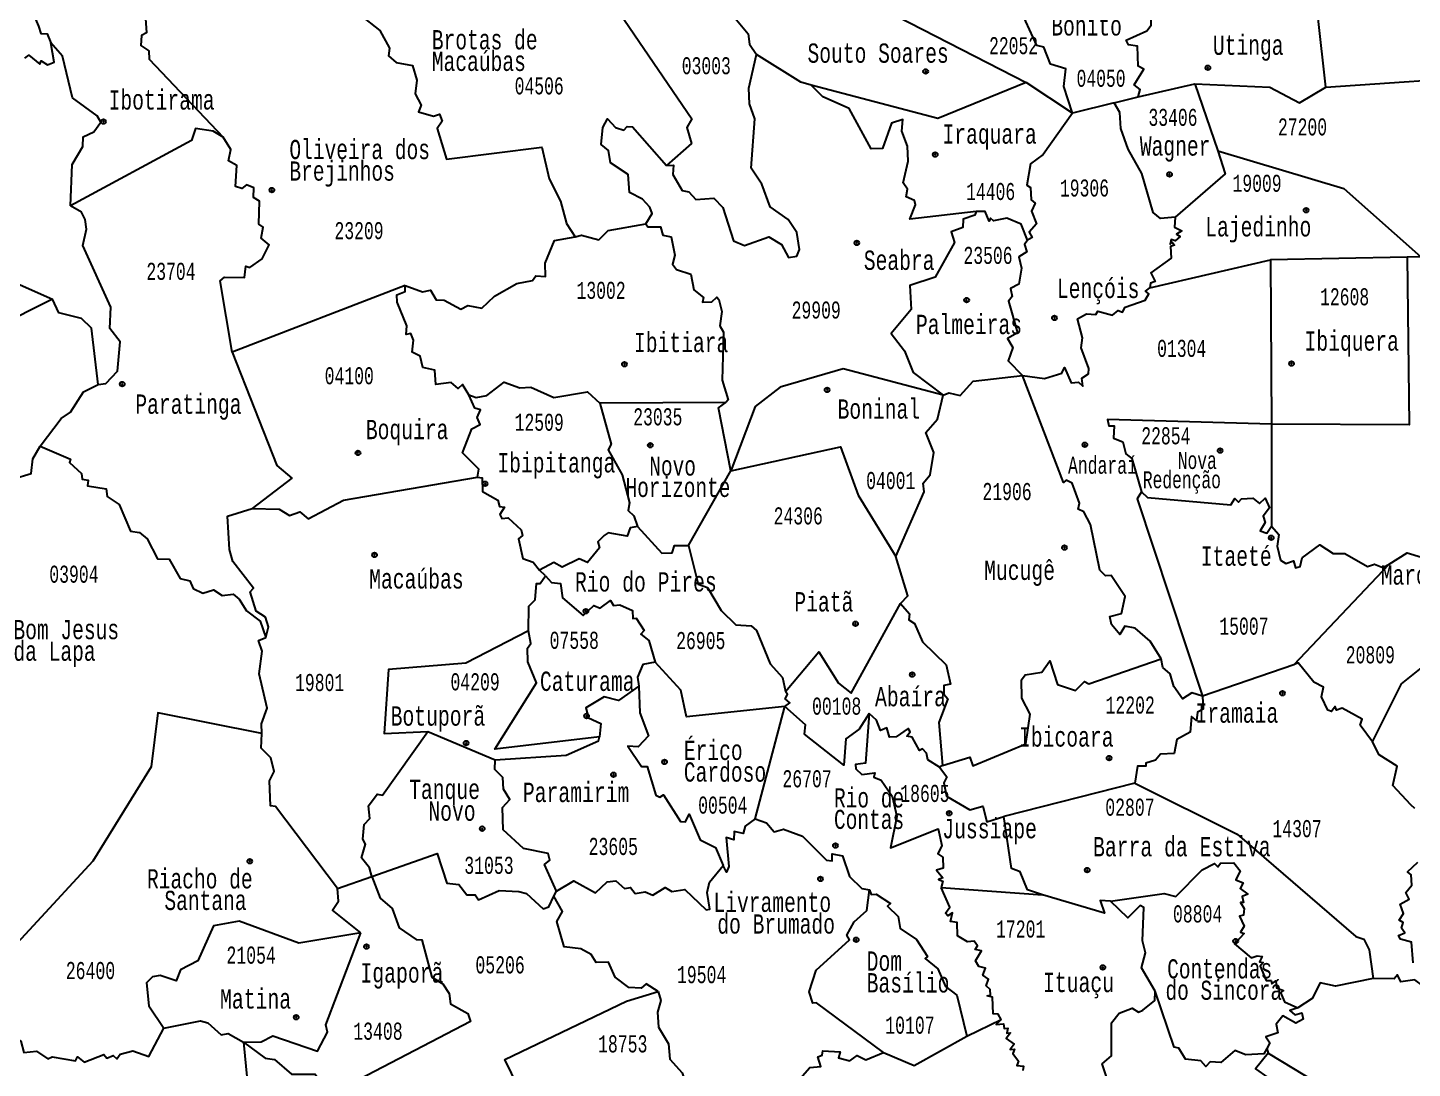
# Model space of a CAD drawing. Header units: millimetres. Extents: x 9851 to 10267, y 23387 to 23778.
# Drawn here: x 10157.09 to 10183.74, y 23584.72 to 23604.75 of the extents above; entities that cross this region are included whole.
import ezdxf
from ezdxf.enums import TextEntityAlignment as Align

# ---------------------------------------------------------------- set-up
doc = ezdxf.new("R2010")
doc.units = ezdxf.units.MM
doc.layers.add('3', color=7, linetype='Continuous')
doc.styles.add('MONOTXT', font='MONOTXT', dxfattribs={"height": 0.2})

# ---------------------------------------------------------------- blocks, each defined once
blk = doc.blocks.new('SEDE')
at = {"layer": '3', "color": 7, "linetype": 'Continuous'}
blk.add_circle((0, 0), 0.00451, dxfattribs=at)

msp = doc.modelspace()

# ---------------------------------------------------------------- linework, layer by layer
at = {"color": 7, "linetype": 'Continuous'}
for p, q in [((10173.819, 23604.969), (10176.308, 23603.695)), ((10182.078, 23603.601), (10181.921, 23604.984)), ((10177.2, 23603.104), (10176.308, 23603.695)), ((10178.465, 23603.415), (10179.557, 23603.669)), ((10179.557, 23603.669), (10179.998, 23602.377)), ((10178.005, 23603.303), (10177.2, 23603.104)), ((10178.005, 23603.303), (10178.465, 23603.415)), ((10178.69, 23599.739), (10181.01, 23600.282)), ((10183.64, 23600.329), (10181.01, 23600.282)), ((10181.01, 23600.282), (10181.028, 23597.12)), ((10183.902, 23600.335), (10183.64, 23600.329)), ((10164.358, 23599.788), (10161.022, 23598.502)), ((10157.564, 23599.525), (10155.378, 23598.422)), ((10170.53, 23597.536), (10168.103, 23597.519)), ((10181.028, 23597.12), (10181.033, 23595.151)), ((10169.808, 23594.782), (10170.624, 23596.221)), ((10181.459, 23592.486), (10183.294, 23594.419)), ((10167.056, 23594.197), (10166.943, 23594.305)), ((10181.459, 23592.486), (10179.704, 23591.883)), ((10171.093, 23589.517), (10171.665, 23591.684)), ((10164.793, 23591.198), (10166.085, 23590.654)), ((10174.699, 23590.546), (10174.639, 23590.516)), ((10178.398, 23590.203), (10175.876, 23589.564)), ((10163.054, 23588.179), (10163.711, 23588.41)), ((10167.219, 23588.03), (10167.265, 23588.129)), ((10174.674, 23588.195), (10176.622, 23588.055)), ((10175.166, 23585.335), (10175.83, 23585.659)), ((10180.938, 23585.096), (10180.967, 23585.011))]:
    msp.add_line(p, q, dxfattribs=at)
for points in [[(10157.895, 23609.336), (10157.779, 23609.015), (10157.318, 23608.974), (10157.138, 23608.813), (10156.99, 23608.501), (10156.905, 23608.09), (10156.942, 23607.885), (10157.278, 23607.437), (10157.24, 23607.019), (10157.292, 23606.943), (10157.347, 23607), (10157.398, 23606.609), (10157.6, 23606.366), (10157.613, 23606.062), (10157.348, 23605.845), (10157.172, 23605.442), (10157.167, 23605.078), (10157.298, 23604.778), (10157.34, 23604.635), (10157.463, 23604.633), (10157.536, 23604.459)], [(10170.371, 23606.658), (10170.264, 23606.602), (10170.477, 23606.27), (10170.49, 23605.892), (10170.79, 23605.728), (10170.784, 23605.572), (10170.551, 23605.371), (10170.696, 23605.103), (10170.7, 23604.94), (10170.957, 23604.629), (10170.984, 23604.434), (10171.117, 23604.236)], [(10177.2, 23603.104), (10177.034, 23603.619), (10177.07, 23603.954), (10176.774, 23604.046), (10176.648, 23604.376), (10176.513, 23604.408), (10176.159, 23605.178), (10176.362, 23605.316), (10176.358, 23605.455), (10176.596, 23605.596)], [(10178.465, 23603.415), (10178.502, 23603.56), (10178.388, 23603.648), (10178.575, 23603.951), (10178.466, 23604.006), (10178.45, 23604.392), (10178.279, 23604.42), (10178.233, 23604.507), (10178.628, 23604.687), (10178.712, 23604.795), (10178.705, 23605.107), (10178.518, 23605.552), (10178.726, 23605.8)], [(10162.621, 23605.381), (10162.772, 23605.164), (10162.941, 23605.073), (10163.125, 23605.198), (10163.473, 23605.001), (10163.868, 23604.692), (10164.053, 23604.358), (10164.034, 23604.206), (10164.179, 23604.081), (10164.494, 23604.02), (10164.58, 23603.741), (10164.549, 23603.477), (10164.661, 23603.257), (10164.611, 23603.132), (10164.898, 23603.044), (10165.017, 23603.084), (10165.067, 23602.949), (10164.973, 23602.806), (10165.148, 23602.218), (10166.987, 23602.446), (10167.13, 23601.842), (10167.348, 23601.409), (10167.458, 23600.977), (10167.627, 23600.723)], [(10168.304, 23605.303), (10169.871, 23602.997), (10169.774, 23602.825), (10169.867, 23602.52), (10169.387, 23602.098)], [(10159.353, 23605.018), (10159.376, 23604.647), (10159.277, 23604.596), (10159.27, 23604.407), (10159.42, 23604.306), (10159.43, 23604.146), (10160.853, 23602.641)], [(10157.036, 23604.165), (10157.109, 23604.22), (10157.32, 23604.049), (10157.348, 23604.113), (10157.47, 23604.035), (10157.597, 23604.083), (10157.536, 23604.459)], [(10157.915, 23601.32), (10157.948, 23602.115), (10158.148, 23602.462), (10158.157, 23602.645), (10158.362, 23602.742), (10158.496, 23602.932), (10158.424, 23603.053), (10157.954, 23603.401), (10157.761, 23604.204), (10157.536, 23604.459)], [(10169.387, 23602.098), (10169.52, 23602.103), (10169.508, 23601.92), (10169.69, 23601.614), (10169.817, 23601.592), (10169.953, 23601.442), (10170.299, 23601.466), (10170.469, 23601.29), (10170.672, 23600.646), (10170.886, 23600.556), (10171.353, 23600.72), (10171.596, 23600.574), (10171.733, 23600.327), (10171.892, 23600.351), (10171.945, 23600.477), (10171.896, 23600.806), (10171.725, 23601.054), (10171.378, 23601.302), (10171.219, 23601.739), (10171.012, 23602.044), (10171.086, 23602.995), (10170.983, 23603.285), (10170.971, 23603.586), (10171.117, 23604.236)], [(10172.172, 23603.645), (10171.972, 23603.702), (10171.117, 23604.236)], [(10182.078, 23603.601), (10185.468, 23603.835), (10185.505, 23603.887), (10185.735, 23603.665), (10185.801, 23603.736), (10185.918, 23603.696), (10185.978, 23603.777), (10186.058, 23603.721), (10186.153, 23603.786), (10186.189, 23603.692)], [(10176.308, 23603.695), (10174.608, 23602.999), (10172.172, 23603.645)], [(10175.347, 23601.213), (10174.07, 23601.061), (10174.176, 23601.337), (10174.161, 23601.421), (10174, 23601.49), (10174.022, 23601.638), (10173.94, 23601.765), (10174.037, 23602.179), (10174.025, 23602.468), (10173.917, 23602.759), (10173.936, 23602.979), (10173.718, 23602.914), (10173.54, 23602.425), (10173.325, 23602.418), (10172.899, 23603.191), (10172.393, 23603.418), (10172.172, 23603.645)], [(10179.557, 23603.669), (10180.999, 23603.604), (10181.572, 23603.303), (10182.078, 23603.601)], [(10179.175, 23601.099), (10178.893, 23601.075), (10178.755, 23601.191), (10178.536, 23601.943), (10178.271, 23602.408), (10178.133, 23602.81), (10178.11, 23603.117), (10178.005, 23603.303)], [(10168.985, 23600.972), (10169.107, 23601.171), (10169.063, 23601.294), (10168.925, 23601.451), (10168.676, 23601.577), (10168.645, 23601.922), (10168.305, 23602.15), (10168.267, 23602.384), (10168.13, 23602.499), (10168.161, 23602.829), (10168.25, 23602.993), (10168.405, 23602.83), (10168.567, 23602.775), (10168.629, 23602.85), (10168.729, 23602.84), (10169.387, 23602.098)], [(10177.2, 23603.104), (10176.636, 23602.309), (10176.394, 23602.126), (10176.318, 23601.719), (10176.389, 23601.671), (10176.404, 23601.437), (10176.479, 23601.372), (10176.409, 23601.215), (10176.508, 23600.974), (10176.363, 23600.813), (10176.426, 23600.71), (10176.334, 23600.66)], [(10160.853, 23602.641), (10160.657, 23602.755), (10160.317, 23602.81), (10160.243, 23602.579), (10157.915, 23601.32)], [(10161.022, 23598.502), (10160.796, 23599.875), (10160.879, 23599.945), (10161.262, 23599.941), (10161.287, 23600.157), (10161.367, 23600.135), (10161.602, 23600.3), (10161.734, 23600.569), (10161.583, 23600.695), (10161.62, 23600.907), (10161.541, 23600.969), (10161.554, 23601.411), (10161.436, 23601.481), (10161.445, 23601.665), (10161.3, 23601.723), (10161.21, 23601.653), (10161.09, 23601.693), (10161.115, 23602.094), (10160.954, 23602.188), (10160.999, 23602.404), (10160.853, 23602.641)], [(10151.328, 23602.418), (10151.45, 23602.323), (10152.265, 23602.37), (10152.655, 23602.271), (10153.063, 23602.031), (10153.399, 23601.938), (10153.426, 23601.717), (10153.674, 23601.577), (10153.51, 23601.437), (10153.602, 23601.274), (10153.543, 23601.226), (10153.687, 23601.095), (10153.939, 23601.128), (10157.564, 23599.525)], [(10179.998, 23602.377), (10180.142, 23601.933), (10179.175, 23601.099)], [(10179.998, 23602.377), (10182.424, 23601.654), (10183.902, 23600.335)], [(10158.446, 23597.881), (10158.594, 23597.899), (10158.815, 23598.14), (10158.87, 23598.701), (10158.672, 23598.961), (10158.689, 23599.371), (10158.149, 23600.555), (10158.224, 23600.873), (10158.195, 23601.059), (10158.122, 23601.195), (10157.915, 23601.32)], [(10175.347, 23601.213), (10175.321, 23601.138), (10175.097, 23601.066), (10175.087, 23600.905), (10174.866, 23600.819), (10174.929, 23600.615), (10174.558, 23599.946), (10174.069, 23599.784), (10174.095, 23599.322), (10173.708, 23598.863), (10173.967, 23598.529), (10174.133, 23598.111), (10174.71, 23597.677)], [(10176.334, 23600.66), (10176.215, 23600.97), (10175.938, 23601.085), (10175.68, 23601.034), (10175.62, 23601.084), (10175.596, 23601.026), (10175.519, 23601.212), (10175.347, 23601.213)], [(10179.175, 23601.099), (10179.162, 23600.909), (10179.306, 23600.84), (10179.202, 23600.777), (10179.274, 23600.73), (10179.175, 23600.648), (10179.102, 23600.671), (10179.082, 23600.584), (10179.116, 23600.623), (10179.161, 23600.565), (10179.088, 23600.539), (10179.1, 23600.313), (10178.707, 23600.032), (10178.794, 23599.861), (10178.703, 23599.834), (10178.69, 23599.739)], [(10167.627, 23600.723), (10167.751, 23600.757), (10168.086, 23600.666), (10168.264, 23600.846), (10168.985, 23600.972)], [(10168.985, 23600.972), (10169.024, 23600.915), (10169.27, 23600.918), (10169.312, 23600.755), (10169.474, 23600.726), (10169.547, 23600.37), (10169.503, 23600.198), (10169.579, 23600.094), (10169.853, 23600.006), (10169.911, 23599.705), (10170.098, 23599.555), (10170.076, 23599.463), (10170.26, 23599.471), (10170.354, 23599.56), (10170.392, 23599.515), (10170.453, 23599.285), (10170.413, 23599.011), (10170.483, 23598.886), (10170.455, 23597.961), (10170.574, 23597.588), (10170.53, 23597.536)], [(10164.358, 23599.788), (10164.69, 23599.663), (10164.845, 23599.696), (10164.949, 23599.509), (10165.105, 23599.505), (10165.424, 23599.329), (10165.564, 23599.402), (10165.829, 23599.353), (10166.077, 23599.583), (10166.507, 23599.824), (10166.808, 23599.883), (10166.872, 23599.97), (10167.057, 23599.958), (10167.051, 23600.214), (10167.227, 23600.651), (10167.627, 23600.723)], [(10176.334, 23600.66), (10176.277, 23600.577), (10176.318, 23600.433), (10176.168, 23600.335), (10176.216, 23600.118), (10176.168, 23599.815), (10176.005, 23599.729), (10176.039, 23599.574), (10175.971, 23599.487), (10176.141, 23598.876), (10175.949, 23598.769), (10176.053, 23598.59), (10175.96, 23598.335), (10176.238, 23598.053)], [(10183.64, 23600.329), (10183.68, 23597.101), (10181.028, 23597.12)], [(10165.581, 23597.681), (10165.461, 23597.88), (10165.375, 23597.801), (10165.24, 23597.921), (10164.944, 23597.879), (10164.929, 23598.156), (10164.698, 23598.207), (10164.646, 23598.426), (10164.487, 23598.5), (10164.515, 23598.737), (10164.465, 23598.86), (10164.376, 23598.845), (10164.389, 23599.013), (10164.204, 23599.463), (10164.197, 23599.607), (10164.357, 23599.669), (10164.358, 23599.788)], [(10176.238, 23598.053), (10176.664, 23597.994), (10176.994, 23598.099), (10177.047, 23598.206), (10177.176, 23597.913), (10177.317, 23597.924), (10177.4, 23597.847), (10177.38, 23598), (10177.511, 23598.087), (10177.513, 23598.186), (10177.366, 23598.589), (10177.391, 23598.78), (10177.299, 23599.146), (10177.47, 23599.241), (10177.652, 23599.228), (10177.685, 23599.294), (10177.967, 23599.212), (10178.078, 23599.304), (10178.16, 23599.275), (10178.213, 23599.366), (10178.597, 23599.506), (10178.671, 23599.626), (10178.608, 23599.677), (10178.69, 23599.739)], [(10158.446, 23597.881), (10158.316, 23598.963), (10158.127, 23599.152), (10157.69, 23599.261), (10157.564, 23599.525)], [(10161.022, 23598.502), (10161.886, 23596.32), (10162.171, 23596.076), (10161.412, 23595.491)], [(10174.71, 23597.677), (10172.788, 23598.185), (10171.575, 23597.831), (10171.092, 23597.46), (10170.624, 23596.221)], [(10157.329, 23596.695), (10157.733, 23597.229), (10157.913, 23597.347), (10158.165, 23597.74), (10158.446, 23597.881)], [(10165.581, 23597.681), (10165.722, 23597.629), (10165.93, 23597.669), (10166.258, 23597.925), (10166.56, 23597.818), (10166.775, 23597.832), (10167.217, 23597.632), (10167.865, 23597.74), (10168.103, 23597.519)], [(10174.71, 23597.677), (10174.819, 23597.722), (10175.039, 23597.669), (10175.288, 23597.942), (10176.238, 23598.053)], [(10178.905, 23592.601), (10178.693, 23592.942), (10178.405, 23593.187), (10178.207, 23593.229), (10178.112, 23593.065), (10177.95, 23593.262), (10177.919, 23593.416), (10178.145, 23593.469), (10178.212, 23593.797), (10177.947, 23594.205), (10177.835, 23594.2), (10177.729, 23594.307), (10177.545, 23595.185), (10177.417, 23595.429), (10177.309, 23595.482), (10177.336, 23595.594), (10177.192, 23595.98), (10177.079, 23596.037), (10177.025, 23595.992), (10176.238, 23598.053)], [(10165.745, 23596.098), (10165.774, 23596.253), (10165.457, 23596.564), (10165.636, 23597.027), (10165.801, 23597.113), (10165.738, 23597.243), (10165.804, 23597.39), (10165.699, 23597.426), (10165.581, 23597.681)], [(10173.798, 23594.572), (10174.348, 23595.816), (10174.323, 23595.984), (10174.458, 23596.141), (10174.533, 23596.569), (10174.38, 23596.954), (10174.602, 23597.214), (10174.71, 23597.677)], [(10168.103, 23597.519), (10168.321, 23596.734), (10168.263, 23596.621), (10168.53, 23596.144), (10168.674, 23595.603), (10168.646, 23595.456), (10168.758, 23595.353), (10168.826, 23595.149)], [(10170.624, 23596.221), (10170.385, 23597.433), (10170.53, 23597.536)], [(10181.028, 23597.12), (10177.875, 23597.205), (10177.9, 23597.086), (10178.003, 23597.086), (10177.989, 23596.847), (10178.168, 23596.774), (10178.228, 23596.547), (10178.342, 23596.455), (10178.531, 23595.812)], [(10154.344, 23592.949), (10154.545, 23593.023), (10154.66, 23593.28), (10155.103, 23593.334), (10155.288, 23593.281), (10155.465, 23593.366), (10155.567, 23593.51), (10155.847, 23593.426), (10156.107, 23593.469), (10156.103, 23594.083), (10156.19, 23594.334), (10156.687, 23594.83), (10156.747, 23595.472), (10156.693, 23595.936), (10156.815, 23596.063), (10157.158, 23596.165), (10157.187, 23596.448), (10157.329, 23596.695)], [(10157.329, 23596.695), (10157.91, 23596.441), (10157.892, 23596.379), (10158.127, 23596.164), (10158.137, 23596.059), (10158.253, 23596.04), (10158.243, 23595.927), (10158.6, 23595.87), (10158.616, 23595.727), (10158.847, 23595.573), (10159.069, 23595.057), (10159.24, 23595.032), (10159.387, 23594.909), (10159.588, 23594.524), (10159.812, 23594.516), (10160.022, 23594.147), (10160.212, 23594.1), (10160.274, 23593.954), (10160.46, 23593.865), (10160.668, 23593.927), (10160.831, 23593.817), (10161.047, 23593.842), (10161.161, 23593.751), (10161.304, 23593.524), (10161.564, 23593.324), (10161.671, 23593.009)], [(10170.624, 23596.221), (10172.734, 23596.682), (10173.077, 23595.753), (10173.798, 23594.572)], [(10161.412, 23595.491), (10161.931, 23595.482), (10162.129, 23595.358), (10162.329, 23595.428), (10162.491, 23595.296), (10163.17, 23595.653), (10165.745, 23596.098)], [(10165.745, 23596.098), (10165.84, 23596.084), (10165.843, 23595.822), (10166.139, 23595.651), (10166.172, 23595.53), (10166.269, 23595.518), (10166.174, 23595.379), (10166.217, 23595.299), (10166.337, 23595.315), (10166.587, 23595.081), (10166.614, 23594.973), (10166.537, 23594.911), (10166.617, 23594.529), (10166.816, 23594.462), (10166.943, 23594.305)], [(10178.531, 23595.812), (10178.442, 23595.68), (10179.704, 23591.883)], [(10178.531, 23595.812), (10178.644, 23595.706), (10180.25, 23595.563), (10180.322, 23595.685), (10180.394, 23595.617), (10180.455, 23595.681), (10180.672, 23595.695), (10180.798, 23595.588), (10180.907, 23595.692), (10180.993, 23595.509), (10180.872, 23595.343), (10180.91, 23595.226), (10180.815, 23595.061), (10180.939, 23595.017), (10181.033, 23595.151)], [(10161.671, 23593.009), (10161.723, 23593.213), (10161.665, 23593.402), (10161.49, 23593.518), (10161.374, 23593.891), (10161.438, 23593.958), (10161.035, 23594.473), (10160.974, 23594.704), (10160.938, 23595.345), (10161.412, 23595.491)], [(10183.294, 23594.419), (10183.645, 23594.643), (10183.917, 23594.557), (10184.235, 23594.801), (10184.698, 23594.819), (10184.75, 23594.732), (10185.295, 23594.867), (10185.45, 23594.968), (10185.424, 23595.039), (10185.534, 23595.201), (10185.667, 23595.129), (10185.619, 23595.252), (10185.678, 23595.339), (10185.789, 23595.266), (10185.924, 23595.353)], [(10168.826, 23595.149), (10168.686, 23595.12), (10168.629, 23594.959), (10168.261, 23595.023), (10168.187, 23594.976), (10168.064, 23594.849), (10168.097, 23594.739), (10167.862, 23594.455), (10167.704, 23594.527), (10167.378, 23594.366), (10167.217, 23594.453), (10166.943, 23594.305)], [(10168.826, 23595.149), (10169.296, 23594.634), (10169.495, 23594.638), (10169.541, 23594.779), (10169.808, 23594.782)], [(10181.033, 23595.151), (10181.173, 23594.995), (10181.142, 23594.769), (10181.207, 23594.499), (10181.305, 23594.437), (10181.457, 23594.485), (10181.495, 23594.352), (10181.585, 23594.374), (10181.619, 23594.544), (10181.962, 23594.792), (10182.215, 23594.63), (10182.442, 23594.63), (10182.878, 23594.379), (10183.012, 23594.422), (10183.175, 23594.358), (10183.294, 23594.419)], [(10169.808, 23594.782), (10169.998, 23594.04), (10170.172, 23593.972), (10170.435, 23593.53), (10170.719, 23593.254), (10171.014, 23593.233), (10171.115, 23593.146), (10171.38, 23592.506), (10171.616, 23592.239), (10171.673, 23591.972)], [(10173.889, 23593.666), (10174.032, 23593.812), (10173.798, 23594.572)], [(10166.732, 23593.141), (10166.738, 23593.611), (10166.855, 23593.735), (10166.882, 23594.05), (10166.956, 23594.05), (10167.056, 23594.197)], [(10167.056, 23594.197), (10167.174, 23594.072), (10167.348, 23594.05), (10167.385, 23593.774), (10167.781, 23593.431), (10167.987, 23593.629), (10168.11, 23593.574), (10168.309, 23593.721), (10168.362, 23593.626), (10168.49, 23593.64), (10168.733, 23593.533), (10168.735, 23593.378), (10168.8, 23593.384), (10168.957, 23593.148), (10168.892, 23593.072), (10169.046, 23592.95), (10169.169, 23592.536)], [(10171.673, 23591.972), (10172.319, 23592.732), (10172.694, 23592.133), (10172.938, 23591.936), (10173.889, 23593.666)], [(10173.889, 23593.666), (10174.06, 23593.466), (10174.05, 23593.349), (10174.162, 23593.282), (10174.316, 23592.928), (10174.77, 23592.486), (10174.853, 23592.113), (10174.726, 23592.089), (10174.722, 23591.922), (10174.802, 23591.83), (10174.627, 23591.376), (10174.699, 23590.546)], [(10166.732, 23593.141), (10165.522, 23592.513), (10164.037, 23592.392), (10163.949, 23591.16), (10164.793, 23591.198)], [(10168.097, 23591.097), (10166.078, 23590.859), (10166.882, 23592.138), (10166.718, 23592.54), (10166.708, 23592.807), (10166.774, 23592.895), (10166.732, 23593.141)], [(10161.599, 23591.162), (10161.589, 23591.35), (10161.698, 23591.648), (10161.542, 23592.309), (10161.604, 23592.745), (10161.533, 23592.954), (10161.671, 23593.009)], [(10182.973, 23591.004), (10183.53, 23592.116), (10184.527, 23592.911), (10185.635, 23593.034)], [(10169.169, 23592.536), (10168.929, 23592.491), (10168.827, 23592.244), (10168.855, 23592.075)], [(10171.665, 23591.684), (10169.768, 23591.48), (10169.662, 23591.998), (10169.169, 23592.536)], [(10174.699, 23590.546), (10175.226, 23590.707), (10175.279, 23590.538), (10176.302, 23590.966), (10176.385, 23591.533), (10176.223, 23591.84), (10176.217, 23592.194), (10176.289, 23592.294), (10176.609, 23592.346), (10176.766, 23592.564), (10176.914, 23592.107), (10177.261, 23591.988), (10177.428, 23592.165), (10177.516, 23592.121), (10178.905, 23592.601)], [(10179.704, 23591.883), (10179.496, 23591.947), (10179.318, 23591.83), (10179.15, 23592.067), (10179.08, 23592.309), (10178.941, 23592.431), (10178.905, 23592.601)], [(10182.973, 23591.004), (10182.736, 23591.321), (10182.773, 23591.439), (10182.39, 23591.647), (10182.285, 23591.611), (10182.256, 23591.682), (10182.188, 23591.584), (10182.116, 23591.612), (10181.99, 23591.87), (10182.03, 23592.051), (10181.847, 23592.15), (10181.542, 23592.523), (10181.459, 23592.486)], [(10168.855, 23592.075), (10168.463, 23591.798), (10168.184, 23591.871), (10167.833, 23591.659), (10167.883, 23591.466), (10168.121, 23591.353), (10168.097, 23591.097)], [(10168.855, 23592.075), (10168.871, 23591.557), (10169.036, 23591.116), (10168.843, 23590.903), (10168.639, 23590.917), (10168.902, 23590.526), (10169.01, 23590.524), (10169.182, 23589.977), (10169.256, 23589.934), (10169.326, 23589.983), (10169.654, 23589.466), (10169.749, 23589.46), (10169.822, 23589.608), (10170.034, 23589.113), (10170.327, 23588.966), (10170.479, 23588.623)], [(10171.665, 23591.684), (10171.762, 23591.755), (10171.667, 23591.828), (10171.716, 23591.91), (10171.673, 23591.972)], [(10179.704, 23591.883), (10179.713, 23591.628), (10179.605, 23591.57), (10179.59, 23591.414), (10179.494, 23591.492), (10179.462, 23591.189), (10179.211, 23591.048), (10179.156, 23590.78), (10178.891, 23590.762), (10178.795, 23590.65), (10178.61, 23590.591), (10178.612, 23590.534), (10178.453, 23590.533), (10178.398, 23590.203)], [(10161.599, 23591.162), (10159.592, 23591.557), (10159.464, 23590.522), (10158.342, 23588.704), (10156.038, 23586.218)], [(10173.288, 23591.544), (10173.092, 23591.246), (10172.837, 23591.06), (10172.801, 23590.555), (10172.039, 23591.151), (10172.058, 23591.331), (10171.665, 23591.684)], [(10173.288, 23591.544), (10173.213, 23590.594), (10173.021, 23590.568), (10173.027, 23590.483), (10173.145, 23590.374), (10173.397, 23590.406), (10173.378, 23590.321), (10173.516, 23590.267), (10173.728, 23589.957), (10173.816, 23589.563), (10173.699, 23588.959), (10174.614, 23589.33), (10174.686, 23589.004), (10174.61, 23588.847), (10174.704, 23588.78), (10174.71, 23588.568), (10174.583, 23588.529), (10174.703, 23588.385), (10174.621, 23588.349), (10174.707, 23588.318), (10174.674, 23588.195)], [(10174.639, 23590.516), (10174.415, 23590.657), (10174.392, 23590.782), (10174.313, 23590.868), (10174.258, 23590.836), (10174.115, 23591.092), (10174.01, 23591.114), (10174.074, 23591.194), (10174.037, 23591.259), (10173.808, 23591.099), (10173.676, 23591.093), (10173.625, 23591.271), (10173.502, 23591.223), (10173.427, 23591.418), (10173.288, 23591.544)], [(10163.711, 23588.41), (10163.671, 23588.575), (10163.513, 23588.769), (10163.589, 23589.029), (10163.538, 23589.13), (10163.566, 23589.413), (10163.675, 23589.529), (10163.648, 23589.769), (10163.814, 23589.994), (10163.921, 23589.976), (10164.793, 23591.198)], [(10163.054, 23588.179), (10161.857, 23589.756), (10161.766, 23589.77), (10161.745, 23590.25), (10161.836, 23590.429), (10161.769, 23590.692), (10161.582, 23590.878), (10161.599, 23591.162)], [(10166.085, 23590.654), (10167.457, 23590.747), (10168.074, 23591.022), (10168.097, 23591.097)], [(10183.787, 23589.721), (10183.711, 23589.789), (10183.365, 23590.161), (10183.447, 23590.531), (10183.1, 23590.749), (10182.973, 23591.004)], [(10167.265, 23588.129), (10167.039, 23588.639), (10167.142, 23588.725), (10167.11, 23588.85), (10166.631, 23588.95), (10166.24, 23589.307), (10166.228, 23589.738), (10166.367, 23589.892), (10166.248, 23590.088), (10166.237, 23590.314), (10166.081, 23590.471), (10166.085, 23590.654)], [(10174.639, 23590.516), (10174.784, 23590.328), (10174.722, 23590.214), (10174.778, 23589.959), (10175.222, 23589.693), (10175.477, 23589.766), (10175.552, 23589.462), (10175.876, 23589.564)], [(10178.398, 23590.203), (10180.367, 23589.225), (10182.656, 23587.254), (10182.807, 23587.201), (10182.909, 23586.999), (10182.985, 23586.444)], [(10171.093, 23589.517), (10170.9, 23589.376), (10170.863, 23589.237), (10170.69, 23589.278), (10170.682, 23589.117), (10170.532, 23589.159), (10170.588, 23588.603), (10170.54, 23588.492), (10170.479, 23588.623)], [(10171.093, 23589.517), (10171.308, 23589.442), (10171.458, 23589.269), (10171.638, 23589.318), (10172.003, 23589.187), (10172.466, 23588.721), (10172.575, 23588.713), (10172.571, 23588.845), (10172.77, 23588.81), (10172.91, 23588.407), (10173.144, 23588.181), (10173.29, 23588.154)], [(10176.622, 23588.055), (10176.332, 23588.155), (10176.192, 23588.497), (10176.029, 23588.566), (10175.876, 23589.564)], [(10163.711, 23588.41), (10164.968, 23588.853), (10165.16, 23588.28), (10165.391, 23588.256), (10165.541, 23588.057), (10165.704, 23588.058), (10165.769, 23587.962), (10166.162, 23588.139), (10166.54, 23588.122), (10166.691, 23588.082), (10167.009, 23587.785), (10167.121, 23587.828), (10167.219, 23588.03)], [(10167.265, 23588.129), (10167.601, 23588.328), (10168.018, 23588.097), (10168.243, 23588.308), (10168.407, 23588.323), (10168.574, 23588.178), (10168.69, 23588.198), (10168.785, 23588.083), (10168.977, 23588.116), (10169.121, 23588.047), (10169.358, 23588.197), (10169.489, 23588.123), (10169.738, 23588.161), (10170.152, 23587.769), (10170.222, 23587.783), (10170.168, 23588.103), (10170.212, 23588.301), (10170.479, 23588.623)], [(10177.934, 23587.935), (10178.963, 23588.081), (10179.187, 23588.024), (10179.699, 23588.538), (10179.935, 23588.659), (10179.997, 23588.597), (10180.051, 23588.666), (10180.305, 23588.671), (10180.43, 23588.521), (10180.347, 23588.348), (10180.483, 23588.288), (10180.428, 23588.179), (10180.574, 23588.068), (10180.469, 23588.027), (10180.49, 23587.906), (10180.436, 23587.907), (10180.506, 23587.795), (10180.491, 23587.666), (10180.415, 23587.647), (10180.507, 23587.451), (10180.436, 23587.337), (10180.506, 23587.315), (10180.319, 23587.114), (10180.642, 23586.845), (10180.752, 23586.885), (10180.849, 23586.87), (10180.801, 23586.769), (10180.87, 23586.756), (10180.815, 23586.683), (10180.926, 23586.408), (10181.027, 23586.407), (10181.034, 23586.345), (10181.115, 23586.4), (10181.124, 23586.264), (10181.259, 23586.216), (10181.207, 23586.174), (10181.282, 23585.997), (10181.537, 23585.883)], [(10183.755, 23586.749), (10183.724, 23587.148), (10183.511, 23587.2), (10183.474, 23587.271), (10183.594, 23587.327), (10183.532, 23587.413), (10183.562, 23587.524), (10183.491, 23587.567), (10183.569, 23587.698), (10183.505, 23587.879), (10183.682, 23587.974), (10183.617, 23588.104), (10183.73, 23588.242), (10183.719, 23588.439), (10183.651, 23588.497), (10183.848, 23588.685)], [(10163.711, 23588.41), (10163.873, 23587.993), (10164.105, 23587.792), (10164.238, 23587.423), (10164.565, 23587.195), (10164.677, 23587.19), (10164.866, 23586.472), (10165.078, 23586.346), (10165.203, 23586.157), (10165.228, 23585.955), (10165.563, 23585.774), (10165.615, 23585.618), (10163.164, 23584.343), (10162.756, 23584.421)], [(10163.501, 23587.322), (10162.958, 23587.759), (10163.074, 23587.935), (10163.054, 23588.179)], [(10169.227, 23586.198), (10168.992, 23586.341), (10168.895, 23586.262), (10168.658, 23586.27), (10168.395, 23586.474), (10168.271, 23586.762), (10168.032, 23586.755), (10167.938, 23586.908), (10167.738, 23587.015), (10167.415, 23587.053), (10167.273, 23587.541), (10167.384, 23587.736), (10167.219, 23588.03)], [(10173.565, 23585.019), (10172.275, 23585.977), (10172.2, 23585.972), (10172.133, 23586.187), (10172.267, 23586.605), (10172.905, 23587.188), (10172.857, 23587.283), (10172.998, 23587.537), (10173.244, 23587.756), (10173.29, 23588.154)], [(10173.29, 23588.154), (10173.328, 23588.063), (10173.422, 23588.071), (10173.696, 23587.888), (10173.642, 23587.838), (10173.844, 23587.637), (10173.881, 23587.406), (10174.195, 23587.197), (10174.412, 23586.869), (10174.364, 23586.828), (10174.605, 23586.635), (10174.757, 23586.293), (10174.973, 23586.125), (10175.166, 23585.335)], [(10175.83, 23585.659), (10175.771, 23585.759), (10175.672, 23585.764), (10175.663, 23586.085), (10175.557, 23586.115), (10175.62, 23586.125), (10175.618, 23586.234), (10175.54, 23586.306), (10175.583, 23586.436), (10175.476, 23586.511), (10175.524, 23586.646), (10175.397, 23586.674), (10175.33, 23586.783), (10175.448, 23586.978), (10175.328, 23587.002), (10175.369, 23587.072), (10175.31, 23587.162), (10175.181, 23587.153), (10174.984, 23587.264), (10174.979, 23587.527), (10174.85, 23587.541), (10174.888, 23587.707), (10174.799, 23587.653), (10174.753, 23587.705), (10174.839, 23587.822), (10174.674, 23588.195)], [(10177.934, 23587.935), (10177.734, 23587.949), (10177.813, 23587.706), (10176.622, 23588.055)], [(10178.794, 23586.203), (10178.528, 23586.654), (10178.605, 23586.941), (10178.548, 23587.172), (10178.575, 23587.81), (10178.504, 23587.85), (10178.264, 23587.611), (10177.934, 23587.935)], [(10163.501, 23587.322), (10162.311, 23587.129), (10161.162, 23587.549), (10160.666, 23587.458), (10160.362, 23586.789), (10160.033, 23586.611), (10159.948, 23586.404), (10159.637, 23586.502), (10159.489, 23586.48), (10159.374, 23586.36), (10159.422, 23585.921), (10159.712, 23585.487)], [(10161.246, 23585.221), (10161.581, 23585.224), (10161.81, 23585.341), (10162.67, 23585.05), (10162.863, 23585.413), (10162.831, 23585.554), (10163.501, 23587.322)], [(10182.985, 23586.444), (10182.262, 23586.296), (10181.969, 23586.363), (10181.811, 23586.059), (10181.537, 23585.883)], [(10184.204, 23586.405), (10183.966, 23586.293), (10183.789, 23586.421), (10183.523, 23586.384), (10183.454, 23586.518), (10183.389, 23586.44), (10182.985, 23586.444)], [(10156.038, 23586.218), (10156.169, 23586.075), (10156.345, 23586.059), (10156.372, 23585.749), (10156.475, 23585.731), (10156.484, 23585.665), (10156.59, 23585.696), (10156.675, 23585.414), (10156.954, 23585.242), (10157.014, 23585.022), (10157.256, 23585.044), (10157.477, 23584.9), (10157.561, 23584.94), (10158.007, 23584.864), (10158.047, 23584.94), (10158.176, 23584.834), (10158.557, 23584.982), (10158.613, 23584.914), (10158.737, 23584.963), (10158.807, 23584.899), (10158.867, 23584.989), (10159.116, 23585.051), (10159.423, 23584.945), (10159.712, 23585.487)], [(10167.286, 23582.808), (10166.273, 23584.888), (10168.617, 23586.012), (10169.227, 23586.198)], [(10169.227, 23586.198), (10169.279, 23586.024), (10169.21, 23585.795), (10169.232, 23585.507), (10169.423, 23585.19), (10169.447, 23584.894), (10169.688, 23584.627), (10169.787, 23584.324), (10170.941, 23582.936)], [(10177.566, 23583.949), (10177.709, 23583.974), (10177.817, 23583.876), (10177.953, 23584.041), (10177.816, 23584.287), (10177.906, 23584.398), (10177.774, 23584.804), (10177.951, 23584.958), (10177.953, 23585.59), (10178.099, 23585.78), (10178.351, 23585.873), (10178.47, 23585.795), (10178.557, 23585.834), (10178.783, 23586.021), (10178.794, 23586.203)], [(10180.938, 23585.096), (10180.88, 23584.993), (10180.534, 23584.976), (10180.328, 23585.06), (10180.056, 23584.832), (10179.852, 23584.843), (10179.768, 23584.755), (10179.671, 23584.86), (10179.378, 23584.893), (10179.25, 23585.107), (10179.156, 23585.123), (10178.794, 23586.203)], [(10181.537, 23585.883), (10181.383, 23585.828), (10181.478, 23585.744), (10181.612, 23585.785), (10181.642, 23585.664), (10181.5, 23585.588), (10181.249, 23585.727), (10181.12, 23585.568), (10181.151, 23585.401), (10180.92, 23585.32), (10180.999, 23585.209), (10180.938, 23585.096)], [(10159.712, 23585.487), (10160.418, 23585.631), (10160.557, 23585.591), (10160.813, 23585.361), (10160.948, 23585.385), (10161.246, 23585.221)], [(10175.83, 23585.659), (10175.728, 23585.56), (10175.872, 23585.572), (10175.884, 23585.485), (10175.954, 23585.489), (10175.936, 23585.396), (10176.01, 23585.397), (10175.923, 23585.294), (10176.077, 23585.182), (10175.998, 23585.082), (10176.083, 23585.087), (10176.049, 23585.002), (10176.158, 23584.853), (10176.127, 23584.768), (10176.257, 23584.759), (10176.241, 23584.676)], [(10173.565, 23585.019), (10174.154, 23584.773), (10175.166, 23585.335)], [(10161.246, 23585.221), (10161.383, 23583.771), (10160.052, 23581.57)], [(10161.246, 23585.221), (10161.657, 23584.915), (10161.838, 23584.887), (10162.17, 23584.607), (10162.621, 23584.606), (10162.756, 23584.421)], [(10170.941, 23582.936), (10170.753, 23584.058), (10170.938, 23584.074), (10171.003, 23584.218), (10171.735, 23584.239), (10171.812, 23584.476), (10171.954, 23584.405), (10171.96, 23584.518), (10172.144, 23584.733), (10172.354, 23584.75), (10172.297, 23584.936), (10172.383, 23584.968), (10172.392, 23585.055), (10172.726, 23585.032), (10172.699, 23584.916), (10172.916, 23584.859), (10173.053, 23584.963), (10173.221, 23584.882), (10173.565, 23585.019)], [(10180.967, 23585.011), (10180.724, 23584.706), (10180.962, 23584.538), (10180.588, 23584.275), (10180.73, 23584.105), (10180.519, 23584.069), (10180.605, 23583.906), (10180.49, 23583.841), (10180.507, 23583.593), (10180.6, 23583.49), (10180.511, 23583.371), (10180.341, 23583.35), (10180.397, 23583.162), (10180.624, 23583.21), (10180.706, 23583.15)], [(10180.967, 23585.011), (10183.795, 23583.297), (10186.113, 23582.124), (10186.841, 23582.007)]]:
    msp.add_lwpolyline(points, dxfattribs=at)
for p in [(10179.808, 23603.977), (10174.374, 23603.907), (10158.547, 23602.941), (10174.558, 23602.307), (10179.069, 23601.924), (10161.791, 23601.624), (10181.697, 23601.235), (10173.049, 23600.607), (10175.163, 23599.505), (10176.852, 23599.163), (10168.574, 23598.271), (10181.416, 23598.282), (10158.91, 23597.888), (10172.477, 23597.777), (10163.447, 23596.563), (10169.074, 23596.71), (10177.438, 23596.721), (10180.041, 23596.607), (10165.894, 23595.971), (10181.027, 23594.93), (10177.044, 23594.741), (10163.766, 23594.599), (10167.833, 23593.516), (10173.024, 23593.274), (10174.116, 23592.296), (10181.241, 23591.938), (10167.847, 23591.499), (10165.527, 23590.977), (10177.905, 23590.688), (10169.349, 23590.616), (10168.363, 23590.368), (10174.827, 23589.627), (10165.838, 23589.33), (10172.638, 23589.005), (10161.363, 23588.702), (10177.483, 23588.532), (10172.347, 23588.363), (10173.038, 23587.191), (10163.61, 23587.06), (10180.341, 23587.166), (10177.785, 23586.66), (10162.258, 23585.699)]:
    msp.add_point(p, dxfattribs=at)

# ---------------------------------------------------------------- block references
for p, xscale, yscale, zscale, rotation in [((10179.808, 23603.977), 10, 10, 10, 1.544185922084929), ((10174.374, 23603.907), 10.0000224119194, 10.0000224119194, 10, 1.488667671324408), ((10158.547, 23602.941), 9.999999999999998, 9.999999999999998, 9.999999999999998, 1.318132639306932), ((10174.558, 23602.307), 10.00001575046291, 10.00001575046291, 10, 1.507618245906623), ((10179.069, 23601.924), 9.999982016152876, 9.999982016152876, 10, 1.560202800231607), ((10161.791, 23601.624), 10, 10, 10, 1.367769697796311), ((10181.697, 23601.235), 10.00001291516024, 10.00001291516024, 10, 1.595696421804662), ((10173.049, 23600.607), 10.00001942689008, 10.00001942689008, 10, 1.508418381430369), ((10175.163, 23599.505), 10, 10, 10, 1.543652506270864), ((10176.852, 23599.163), 10.00001123453477, 10.00001123453477, 10, 1.566337026858794), ((10168.574, 23598.271), 9.999977799342567, 9.999977799342567, 10, 1.478799206705722), ((10181.416, 23598.282), 9.999979923306325, 9.999979923306325, 10, 1.62693025106974), ((10158.91, 23597.888), 9.999980990166975, 9.999980990166975, 10, 1.361101467644204), ((10172.477, 23597.777), 9.999979778781391, 9.999979778781391, 10, 1.530043188801973), ((10163.447, 23596.563), 10, 10, 10, 1.429689022047665), ((10169.074, 23596.71), 9.999976656586991, 9.999976656586991, 10, 1.499083430451793), ((10177.438, 23596.721), 9.99998324260867, 9.99998324260867, 10, 1.599170973515224), ((10180.041, 23596.607), 10, 10, 10, 1.630397315194061), ((10165.894, 23595.971), 10.00001227634695, 10.00001227634695, 10, 1.465716374803882), ((10181.027, 23594.93), 10, 10, 10, 1.66029009920066), ((10163.766, 23594.599), 9.999987751285262, 9.999987751285262, 10, 1.449706485144701), ((10177.044, 23594.741), 10.00001505678907, 10.00001505678907, 10, 1.615180443522365), ((10167.833, 23593.516), 9.99998760209835, 9.99998760209835, 10, 1.511625955865648), ((10173.024, 23593.274), 9.999984619010217, 9.999984619010217, 10, 1.58022029552647), ((10174.116, 23592.296), 10, 10, 10, 1.603171484448842), ((10181.241, 23591.938), 10, 10, 10, 1.695524456267137), ((10167.847, 23591.499), 10.00002135666415, 10.00002135666415, 10, 1.528969228745169), ((10165.527, 23590.977), 9.999988849587078, 9.999988849587078, 10, 1.501750567447348), ((10169.349, 23590.616), 10.00001083619798, 10.00001083619798, 10, 1.55646165864286), ((10177.905, 23590.688), 10, 10, 10, 1.667231842769864), ((10168.363, 23590.368), 10, 10, 10, 1.545252752909734), ((10174.827, 23589.627), 9.999987763645226, 9.999987763645226, 10, 1.637872423211976), ((10165.838, 23589.33), 10.00002208242997, 10.00002208242997, 10, 1.519093871691998), ((10172.638, 23589.005), 10.00001243214714, 10.00001243214714, 10, 1.614647046762669), ((10161.363, 23588.702), 9.999988497545035, 9.999988497545035, 10, 1.460382020227071), ((10177.483, 23588.532), 9.999983061437561, 9.999983061437561, 10, 1.682982209184085), ((10172.347, 23588.363), 10.00002030867295, 10.00002030867295, 10, 1.616247236201541), ((10173.038, 23587.191), 9.999979781708758, 9.999979781708758, 10, 1.636272245703985), ((10180.341, 23587.166), 10.0000169132718, 10.0000169132718, 10, 1.734225716845026), ((10163.61, 23587.06), 10, 10, 10, 1.504417697933044), ((10177.785, 23586.66), 10, 10, 10, 1.705399797472028), ((10162.258, 23585.699), 10, 10, 10, 1.494275609974205)]:
    msp.add_blockref('SEDE', p, dxfattribs=dict(at, xscale=xscale, yscale=yscale, zscale=zscale, rotation=rotation))

# ---------------------------------------------------------------- texts
at = {"color": 7, "linetype": 'Continuous', "style": 'MONOTXT'}
for s, height, rotation, width, p in [('Bonito', 0.3707, 360, 0.705885, (10178.151, 23604.969)), ('Lajedinho', 0.3712, 0, 0.705883, (10181.797, 23601.102)), ('Nova ', 0.3255, 359.9923, 0.666758, (10180.166, 23596.58)), ('Reden%%231%%227o', 0.32551, 359.9923, 0.666758, (10180.057, 23596.209)), ('Mucug%%234', 0.3722, 0, 0.705884, (10176.864, 23594.491)), ('Marcion%%237lio ', 0.36958, 359.9911, 0.705883, (10185.844, 23594.397)), ('Iramaia', 0.3726, 0, 0.705881, (10181.162, 23591.742)), ('Paramirim', 0.3728, 360, 0.70588, (10168.67, 23590.215)), ('Riacho de ', 0.37, 359.9927, 0.705882, (10161.646, 23588.55)), ('Santana', 0.37, 359.9927, 0.705882, (10161.303, 23588.134)), ('Livramento ', 0.37064, 359.9916, 0.705881, (10172.781, 23588.098)), ('do Brumado', 0.3706, 359.9916, 0.705881, (10172.628, 23587.681))]:
    msp.add_text(s, height=height, rotation=rotation, dxfattribs=dict(at, width=width)).set_placement(p, align=Align.TOP_RIGHT)
for s, height, rotation, width, p in [('Brotas de ', 0.3704, 359.9949, 0.705882, (10164.868, 23604.703)), ('Maca%%250bas', 0.37036, 359.9949, 0.705882, (10164.868, 23604.287)), ('Seabra', 0.3713, 360, 0.705884, (10173.183, 23600.458)), ('Boninal', 0.3717, 0, 0.705885, (10172.678, 23597.594)), ('Dom ', 0.3725, 359.9869, 0.705879, (10173.238, 23586.968)), ('Igapor%%227', 0.37338, 0, 0.705878, (10163.495, 23586.74)), ('Bas%%237lio', 0.37249, 359.9869, 0.705879, (10173.238, 23586.549))]:
    msp.add_text(s, height=height, rotation=rotation, dxfattribs=dict(at, width=width)).set_placement(p, align=Align.TOP_LEFT)
for s, height, width, p in [('22052', 0.3271, 0.666766, (10176.066, 23604.403)), ('04050', 0.3272, 0.666757, (10177.75, 23603.775)), ('33406', 0.3273, 0.666757, (10179.134, 23603.023)), ('23506', 0.3276, 0.66676, (10175.574, 23600.366)), ('13002', 0.3277, 0.666766, (10168.126, 23599.693)), ('29909', 0.3277, 0.666763, (10172.267, 23599.314)), ('12509', 0.328, 0.666757, (10166.935, 23597.153)), ('02807', 0.329, 0.666762, (10178.306, 23589.744)), ('05206', 0.3294, 0.666757, (10166.182, 23586.709))]:
    msp.add_text(s, height=height, dxfattribs=dict(at, width=width)).set_placement(p, align=Align.MIDDLE)
for s, height, rotation, width, p in [('Utinga', 0.3708, 360, 0.705885, (10179.903, 23604.227)), ('Ibotirama', 0.3709, 360, 0.705881, (10158.647, 23603.173)), ('Iraquara', 0.371, 0, 0.705885, (10174.699, 23602.516)), ('Wagner', 0.3711, 360, 0.705886, (10178.496, 23602.286)), ('Oliveira dos ', 0.36908, 359.9933, 0.705883, (10162.127, 23602.22)), ('Brejinhos', 0.3691, 359.9933, 0.705883, (10162.127, 23601.805)), ('Ibiquera', 0.3716, 360, 0.705885, (10181.667, 23598.532)), ('Maca%%250bas', 0.37212, 0, 0.705878, (10163.662, 23593.953)), ('Bom Jesus ', 0.3699, 359.9933, 0.705886, (10156.815, 23592.978)), ('da Lapa', 0.3699, 359.9933, 0.705886, (10156.815, 23592.562)), ('Rio de ', 0.3685, 359.9975, 0.705877, (10172.609, 23589.739)), ('Contas', 0.3685, 359.9975, 0.705877, (10172.609, 23589.325)), ('Jussiape', 0.3729, 0, 0.705885, (10174.693, 23589.145)), ('Itua%%231u', 0.3735, 0, 0.70588, (10176.632, 23586.184))]:
    msp.add_text(s, height=height, rotation=rotation, dxfattribs=dict(at, width=width)).set_placement(p)
for s, height, rotation, width, p in [('Souto Soares', 0.37083, 0, 0.705881, (10174.818, 23604.074)), ('Piat%%227', 0.3723, 360, 0.705881, (10172.983, 23593.511)), ('Ibicoara', 0.3727, 360, 0.705885, (10177.991, 23590.91)), ('Tanque ', 0.3723, 359.9905, 0.705885, (10166.023, 23589.902)), ('Novo', 0.3723, 359.9905, 0.705885, (10165.711, 23589.483)), ('Matina', 0.3735, 0, 0.705882, (10162.16, 23585.867))]:
    msp.add_text(s, height=height, rotation=rotation, dxfattribs=dict(at, width=width)).set_placement(p, align=Align.RIGHT)
for s, height, rotation, width, p in [('03003', 0.3272, 0, 0.666757, (10170.151, 23604.017)), ('04506', 0.3272, 0, 0.666757, (10166.935, 23603.629)), ('27200', 0.3273, 0, 0.66676, (10181.628, 23602.839)), ('19009', 0.3274, 360, 0.666754, (10180.753, 23601.754)), ('14406', 0.3274, 360, 0.666766, (10175.625, 23601.596)), ('19306', 0.3274, 360, 0.666757, (10177.431, 23601.663)), ('23209', 0.3275, 360, 0.666766, (10163.467, 23600.842)), ('23704', 0.3276, 360, 0.666757, (10159.847, 23600.059)), ('12608', 0.3277, 0, 0.666757, (10182.438, 23599.569)), ('01304', 0.3278, 360, 0.66676, (10179.302, 23598.576)), ('04100', 0.3279, 360, 0.66676, (10163.279, 23598.049)), ('23035', 0.328, 0, 0.666765, (10169.218, 23597.258)), ('22854', 0.328, 0, 0.666757, (10178.997, 23596.893)), ('Andara%%237', 0.32811, 360, 0.666763, (10177.777, 23596.34)), ('04001', 0.3282, 360, 0.666763, (10173.702, 23596.032)), ('21906', 0.3282, 360, 0.666757, (10175.941, 23595.82)), ('24306', 0.3282, 360, 0.66676, (10171.921, 23595.351)), ('03904', 0.3284, 360, 0.666757, (10157.979, 23594.229)), ('15007', 0.3285, 360, 0.66676, (10180.5, 23593.229)), ('07558', 0.3286, 360, 0.666754, (10167.61, 23592.957)), ('26905', 0.3286, 360, 0.666754, (10170.045, 23592.951)), ('20809', 0.3286, 360, 0.666757, (10182.933, 23592.677)), ('19801', 0.3287, 360, 0.666757, (10162.709, 23592.144)), ('04209', 0.3287, 360, 0.66676, (10165.701, 23592.157)), ('Caturama', 0.3725, 360, 0.705885, (10167.86, 23592.168)), ('00108', 0.3287, 360, 0.666754, (10172.661, 23591.689)), ('12202', 0.3287, 360, 0.666762, (10178.311, 23591.71)), ('26707', 0.3289, 0, 0.66676, (10172.091, 23590.291)), ('18605', 0.3289, 0, 0.66676, (10174.359, 23590.009)), ('00504', 0.329, 0, 0.666762, (10170.469, 23589.784)), ('14307', 0.329, 360, 0.666765, (10181.522, 23589.331)), ('23605', 0.3291, 360, 0.666762, (10168.361, 23588.988)), ('31053', 0.3291, 360, 0.666757, (10165.968, 23588.625)), ('08804', 0.3293, 0, 0.666759, (10179.609, 23587.69)), ('17201', 0.3293, 0, 0.666759, (10176.203, 23587.399)), ('21054', 0.3294, 0, 0.666757, (10161.39, 23586.896)), ('26400', 0.3294, 0, 0.666759, (10158.298, 23586.599)), ('19504', 0.3294, 360, 0.666762, (10170.062, 23586.521)), ('13408', 0.3296, 360, 0.666762, (10163.831, 23585.432)), ('10107', 0.3296, 360, 0.666762, (10174.071, 23585.548)), ('18753', 0.3296, 360, 0.666759, (10168.543, 23585.188))]:
    msp.add_text(s, height=height, rotation=rotation, dxfattribs=dict(at, width=width)).set_placement(p, align=Align.MIDDLE)
for s, height, width, p in [('Len%%231%%243is', 0.37144, 0.705885, (10176.9, 23599.545)), ('Ibitiara', 0.3716, 0.705881, (10168.759, 23598.503)), ('Boquira', 0.3718, 0.705881, (10163.598, 23596.828)), ('Ibipitanga', 0.3719, 0.705878, (10166.129, 23596.187)), ('Barra da Estiva', 0.37304, 0.705879, (10177.596, 23588.797))]:
    msp.add_text(s, height=height, dxfattribs=dict(at, width=width)).set_placement(p)
at = {"color": 7, "linetype": 'Continuous', "style": 'MONOTXT', "width": 0.705882}
msp.add_text('Palmeiras', height=0.3715, dxfattribs=at).set_placement((10175.208, 23599.222), align=Align.TOP_CENTER)
at = {"color": 7, "linetype": 'Continuous', "style": 'MONOTXT', "width": 0.705881}
msp.add_text('Paratinga', height=0.3717, dxfattribs=at).set_placement((10159.161, 23597.688), align=Align.TOP_LEFT)
at = {"color": 7, "linetype": 'Continuous', "style": 'MONOTXT'}
for s, height, rotation, width, p in [('Novo ', 0.3668, 0.0082, 0.705878, (10169.615, 23596.494)), ('Horizonte', 0.3668, 0.0082, 0.705878, (10169.606, 23596.082)), ('Aba%%237ra', 0.3726, 0, 0.705881, (10174.082, 23592.059)), ('Contendas ', 0.3675, 0.0054, 0.705879, (10180.146, 23586.816)), ('do Sincor%%225', 0.36754, 0.0054, 0.705879, (10180.113, 23586.403))]:
    msp.add_text(s, height=height, rotation=rotation, dxfattribs=dict(at, width=width)).set_placement(p, align=Align.TOP_CENTER)
for s, height, width, p in [('Itaet%%233', 0.3721, 0.705879, (10181.034, 23594.763)), ('Rio do Pires', 0.37223, 0.70588, (10170.352, 23594.267))]:
    msp.add_text(s, height=height, dxfattribs=dict(at, width=width)).set_placement(p, align=Align.TOP_RIGHT)
at = {"color": 7, "linetype": 'Continuous', "style": 'MONOTXT', "width": 0.705878}
msp.add_text('Botupor%%227', height=0.37267, dxfattribs=at).set_placement((10164.986, 23591.313), align=Align.CENTER)
for s, p in [('%%201rico ', (10169.719, 23590.838)), ('Cardoso', (10169.719, 23590.421))]:
    msp.add_text(s, height=0.3706, rotation=359.9883, dxfattribs=at).set_placement(p, align=Align.MIDDLE_LEFT)

doc.saveas('drawing.dxf')
